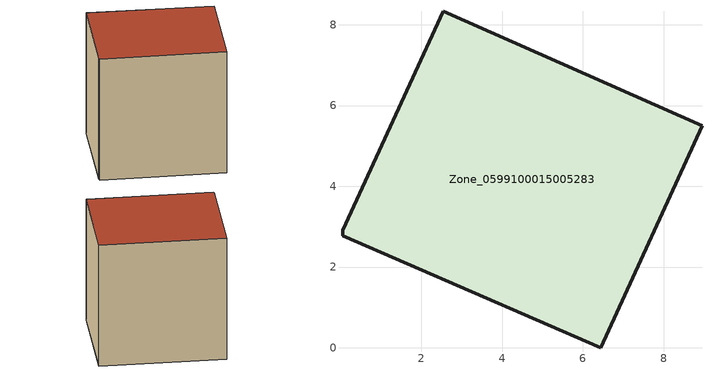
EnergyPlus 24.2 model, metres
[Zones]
Zone_0599100015005283
 floor ground (C_G): 0.05,2.91 2.54,8.34 8.95,5.5 6.44,0 0.04,2.77 z0.78
 wall outside (C_F): 6.44,0 8.95,5.5 2.54,8.34 0.05,2.91 0.04,2.77 6.44,0 z0.78:8
 roof outside (C_R): 2.54,8.34 0.05,2.91 0.04,2.77 6.44,0 8.95,5.5 z8
[BUILDING]
Pand.0599100015005283: North Axis=0; Terrain=City; Loads Convergence Tolerance Value=0.04; Temperature Convergence Tolerance Value=0.4; Solar Distribution=FullExterior; Maximum Number of Warmup Days=25; Minimum Number of Warmup Days=1
[Site:Location]
Rotterdam.The.Hague.AP_ZH_NLD Design_Conditions: Latitude=51.96; Longitude=4.45; Time Zone=1; Elevation=-4.5
[SITE:GROUNDTEMPERATURE:BUILDINGSURFACE]
18, 18, 18, 18, 18, 18, 18, 18, 18, 18, 18, 18
[MATERIAL] Thermal Absorptance=0.9; Solar Absorptance=0.7; Visible Absorptance=0.7
Name | Roughness | Thickness | Conductivity | Density | Specific Heat
G.TI.1965-1974 | MediumSmooth | 0.15 | 0.882353 | 540 | 1210
F.TI.1965-1974 | Rough | 0.3 | 0.697674 | 1920 | 840
R.TI.1965-1974 | MediumRough | 0.2 | 0.232558 | 1500 | 1000
[CONSTRUCTION]
C_G: G.TI.1965-1974
C_F: F.TI.1965-1974
C_R: R.TI.1965-1974
[ZONE]
Zone_0599100015005283: Type=1; Multiplier=1; Ceiling Height=Autocalculate; Volume=Autocalculate; Floor Area=autocalculate; Part of Total Floor Area=Yes
[ZONEINFILTRATION:DESIGNFLOWRATE]
Infil_Zone_0599100015005283: Zone or ZoneList or Space or SpaceList=Zone_0599100015005283; Schedule=AlwaysOn; Design Flow Rate Calculation Method=Flow/Area; Flow Rate per Floor Area=0.003; Constant Term Coefficient=1; Temperature Term Coefficient=0; Velocity Term Coefficient=0; Velocity Squared Term Coefficient=0
[HVACTEMPLATE:ZONE:IDEALLOADSAIRSYSTEM]
Zone_0599100015005283: Maximum Heating Supply Air Temperature=50; Minimum Cooling Supply Air Temperature=13; Maximum Heating Supply Air Humidity Ratio=0.0156; Minimum Cooling Supply Air Humidity Ratio=0.0077; Heating Limit=NoLimit; Cooling Limit=NoLimit; Dehumidification Control Type=ConstantSensibleHeatRatio; Cooling Sensible Heat Ratio=0.7; Dehumidification Setpoint=60; Humidification Control Type=None; Humidification Setpoint=30; Outdoor Air Method=None; Outdoor Air Flow Rate per Person=0.00944; Outdoor Air Flow Rate per Zone Floor Area=0; Outdoor Air Flow Rate per Zone=0; Demand Controlled Ventilation Type=None; Outdoor Air Economizer Type=NoEconomizer; Heat Recovery Type=None; Sensible Heat Recovery Effectiveness=0.7; Latent Heat Recovery Effectiveness=0.65
[ZONECONTROL:THERMOSTAT]
ThermostatControl_Zone_0599100015005283: Zone or ZoneList=Zone_0599100015005283; Control Type Schedule=DualSetpointControlType; Control 1=Thermostat_Zone_0599100015005283; Temperature Difference Between Cutout And Setpoint=0
[THERMOSTATSETPOINT:DUALSETPOINT]
Thermostat_Zone_0599100015005283: Heating Setpoint Temperature Schedule=HeatingSetpoint_Zone_0599100015005283; Cooling Setpoint Temperature Schedule=CoolingSetpoint_Zone_0599100015005283
[SCHEDULE:COMPACT]
HeatingSetpoint_Zone_0599100015005283: Through: 12/31, For: AllDays, Until: 24:00, 21
CoolingSetpoint_Zone_0599100015005283: Through: 12/31, For: AllDays, Until: 24:00, 24
DualSetpointControlType: Through: 12/31, For: AllDays, Until: 24:00, 4
AlwaysOn: Through: 12/31, For: AllDays, Until: 24:00, 1
